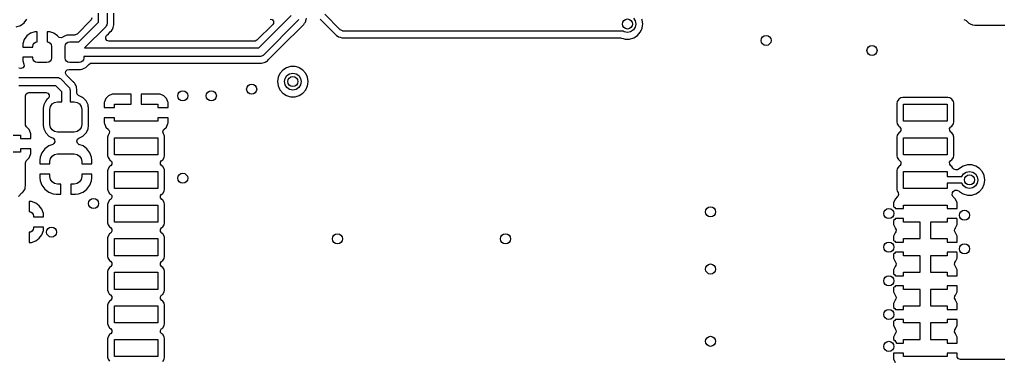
# Model space of a CAD drawing. Extents: x 100.3 to 197.2, y -144.7 to -85.3.
# Drawn here: x 148.55 to 177.66, y -115.62 to -105.48 of the extents above; entities that cross this region are included whole.
import ezdxf

# ---------------------------------------------------------------- set-up
doc = ezdxf.new("R2010")
doc.units = 0
doc.layers.add('BLACK', color=7, linetype='CONTINUOUS')

msp = doc.modelspace()

# ---------------------------------------------------------------- linework, layer by layer
at = {"layer": 'BLACK', "linetype": 'CONTINUOUS'}
for p, q in [((150.9, -105.553), (150.9, -104.577)), ((151.15, -104.525), (151.15, -105.605)), ((151.35, -105.589), (151.35, -104.665)), ((155.661, -106.325), (156.625, -105.361)), ((158.076, -105.774), (157.626, -105.324)), ((148.447, -105.697), (148.575, -105.652)), ((148.575, -105.652), (148.684, -105.572)), ((148.684, -105.572), (148.765, -105.463)), ((148.684, -105.572), (148.684, -105.572)), ((150.671, -105.499), (150.259, -105.911)), ((150.313, -106.14), (150.9, -105.553)), ((150.681, -105.487), (150.671, -105.499)), ((150.7, -105.429), (150.681, -105.487)), ((151.128, -105.666), (151.113, -105.693)), ((151.145, -105.64), (151.128, -105.666)), ((151.146, -105.634), (151.145, -105.64)), ((151.147, -105.632), (151.146, -105.634)), ((151.15, -105.605), (151.147, -105.627)), ((151.147, -105.627), (151.147, -105.632)), ((151.343, -105.678), (151.344, -105.673)), ((151.344, -105.673), (151.354, -105.634)), ((151.351, -105.593), (151.35, -105.589)), ((151.354, -105.634), (151.351, -105.593)), ((156.071, -105.632), (155.607, -106.096)), ((156.838, -105.501), (155.801, -106.538)), ((156.001, -105.463), (156.059, -105.482)), ((156.059, -105.482), (156.095, -105.531)), ((156.095, -105.592), (156.071, -105.632)), ((156.095, -105.531), (156.095, -105.592)), ((156.34, -106.283), (156.969, -105.655)), ((156.853, -105.474), (156.838, -105.501)), ((156.969, -105.655), (156.972, -105.652)), ((156.972, -105.652), (157.003, -105.625)), ((157.003, -105.625), (157.024, -105.59)), ((157.024, -105.59), (157.026, -105.586)), ((157.026, -105.586), (157.05, -105.553)), ((157.05, -105.551), (157.06, -105.527)), ((157.05, -105.553), (157.05, -105.551)), ((157.06, -105.527), (157.061, -105.526)), ((157.061, -105.526), (157.065, -105.499)), ((157.065, -105.499), (157.068, -105.486)), ((157.068, -105.486), (157.069, -105.481)), ((157.069, -105.481), (157.079, -105.442)), ((157.491, -105.472), (157.9, -105.881)), ((166.802, -105.436), (166.856, -105.517)), ((166.856, -105.517), (166.875, -105.612)), ((166.875, -105.612), (166.856, -105.708)), ((167.062, -105.484), (167.055, -105.47)), ((167.08, -105.612), (167.062, -105.484)), ((167.062, -105.484), (167.062, -105.484)), ((167.062, -105.741), (167.074, -105.652)), ((167.074, -105.652), (167.08, -105.612)), ((167.08, -105.612), (167.08, -105.612)), ((176.626, -105.475), (176.685, -105.494)), ((176.685, -105.494), (176.696, -105.504)), ((176.696, -105.504), (176.698, -105.506)), ((176.698, -105.506), (176.698, -105.506)), ((176.698, -105.506), (176.781, -105.589)), ((176.781, -105.589), (176.824, -105.61)), ((176.824, -105.61), (176.886, -105.641)), ((176.886, -105.641), (176.886, -105.641)), ((176.886, -105.641), (176.886, -105.641)), ((176.886, -105.641), (176.954, -105.65)), ((176.954, -105.65), (176.954, -105.65)), ((176.954, -105.65), (178.196, -105.65)), ((148.765, -105.965), (148.687, -106.072)), ((148.872, -105.887), (148.765, -105.965)), ((148.765, -105.965), (148.765, -105.965)), ((148.997, -105.843), (148.872, -105.887)), ((149.027, -105.84), (148.997, -105.843)), ((148.997, -105.843), (148.997, -105.843)), ((149.07, -105.84), (149.027, -105.84)), ((149.07, -106.142), (149.07, -105.84)), ((149.413, -105.84), (149.37, -105.84)), ((149.37, -105.84), (149.37, -105.84)), ((149.37, -105.84), (149.37, -106.142)), ((149.443, -105.843), (149.413, -105.84)), ((149.568, -105.887), (149.443, -105.843)), ((149.675, -105.965), (149.568, -105.887)), ((149.691, -105.987), (149.675, -105.965)), ((149.675, -105.965), (149.675, -105.965)), ((149.951, -105.946), (149.842, -105.997)), ((150, -105.94), (149.951, -105.946)), ((149.951, -105.946), (149.951, -105.946)), ((150.189, -105.939), (150, -105.939)), ((150, -105.939), (150, -105.94)), ((150.205, -105.938), (150.189, -105.939)), ((150.259, -105.911), (150.205, -105.938)), ((151.113, -105.693), (150.482, -106.325)), ((151.111, -105.995), (151.135, -105.955)), ((151.135, -105.955), (151.188, -105.903)), ((151.188, -105.903), (151.244, -105.847)), ((151.244, -105.847), (151.247, -105.844)), ((151.247, -105.844), (151.278, -105.817)), ((151.278, -105.817), (151.299, -105.782)), ((151.299, -105.782), (151.301, -105.778)), ((151.301, -105.778), (151.317, -105.756)), ((151.317, -105.756), (151.325, -105.745)), ((151.325, -105.743), (151.335, -105.719)), ((151.325, -105.745), (151.325, -105.743)), ((151.335, -105.719), (151.336, -105.718)), ((151.336, -105.718), (151.343, -105.678)), ((157.9, -105.881), (157.913, -105.897)), ((157.913, -105.897), (157.92, -105.908)), ((157.92, -105.908), (157.949, -105.93)), ((157.949, -105.93), (157.953, -105.934)), ((157.953, -105.934), (157.956, -105.938)), ((157.956, -105.938), (157.966, -105.944)), ((157.966, -105.944), (157.975, -105.951)), ((157.975, -105.951), (157.976, -105.952)), ((157.976, -105.952), (158.019, -105.985)), ((158.081, -105.777), (158.076, -105.774)), ((158.084, -105.781), (158.081, -105.777)), ((158.116, -105.798), (158.084, -105.781)), ((158.148, -105.817), (158.116, -105.798)), ((158.153, -105.817), (158.148, -105.817)), ((158.158, -105.82), (158.153, -105.817)), ((158.2, -105.825), (158.158, -105.82)), ((166.502, -105.825), (158.2, -105.825)), ((166.529, -105.843), (166.502, -105.825)), ((166.625, -105.862), (166.529, -105.843)), ((166.721, -105.843), (166.625, -105.862)), ((166.802, -105.789), (166.721, -105.843)), ((166.856, -105.708), (166.802, -105.789)), ((166.814, -106.026), (166.923, -105.956)), ((166.923, -105.956), (167.008, -105.858)), ((167.008, -105.858), (167.062, -105.741)), ((148.643, -106.197), (148.64, -106.227)), ((148.64, -106.227), (148.64, -106.3)), ((148.687, -106.072), (148.643, -106.197)), ((148.94, -106.28), (148.951, -106.226)), ((148.951, -106.226), (148.981, -106.181)), ((148.981, -106.181), (149.026, -106.151)), ((149.026, -106.151), (149.07, -106.142)), ((149.37, -106.142), (149.414, -106.151)), ((149.414, -106.151), (149.459, -106.181)), ((149.459, -106.181), (149.489, -106.226)), ((149.489, -106.226), (149.5, -106.28)), ((149.725, -106.016), (149.691, -105.987)), ((149.786, -106.026), (149.725, -106.016)), ((149.834, -106.001), (149.786, -106.026)), ((149.835, -106.002), (149.834, -106.001)), ((149.838, -105.999), (149.835, -106.002)), ((149.84, -105.998), (149.838, -105.999)), ((149.842, -105.997), (149.84, -105.998)), ((149.842, -105.997), (149.842, -105.997)), ((149.9, -106.28), (149.911, -106.226)), ((149.911, -106.226), (149.941, -106.181)), ((149.941, -106.181), (149.986, -106.151)), ((149.986, -106.151), (150.04, -106.14)), ((150.04, -106.14), (150.313, -106.14)), ((151.111, -106.056), (151.111, -105.995)), ((151.147, -106.106), (151.111, -106.056)), ((151.205, -106.124), (151.147, -106.106)), ((155.537, -106.124), (151.205, -106.124)), ((155.553, -106.123), (155.537, -106.124)), ((155.607, -106.096), (155.553, -106.123)), ((158.019, -105.985), (158.019, -105.985)), ((158.019, -105.985), (158.019, -105.985)), ((158.019, -105.985), (158.026, -105.989)), ((158.026, -105.989), (158.033, -105.992)), ((158.033, -105.992), (158.033, -105.992)), ((158.033, -105.992), (158.084, -106.007)), ((158.084, -106.007), (158.086, -106.008)), ((158.086, -106.008), (158.137, -106.025)), ((158.137, -106.025), (158.137, -106.025)), ((158.137, -106.025), (158.145, -106.027)), ((158.145, -106.027), (158.153, -106.028)), ((158.153, -106.028), (158.207, -106.026)), ((158.153, -106.028), (158.153, -106.028)), ((158.207, -106.026), (158.209, -106.025)), ((158.209, -106.025), (166.419, -106.025)), ((166.419, -106.025), (166.447, -106.03)), ((166.447, -106.03), (166.495, -106.044)), ((166.495, -106.044), (166.56, -106.063)), ((166.56, -106.063), (166.56, -106.063)), ((166.56, -106.063), (166.69, -106.063)), ((166.69, -106.063), (166.814, -106.026)), ((166.69, -106.063), (166.69, -106.063)), ((148.64, -106.3), (148.94, -106.3)), ((148.64, -106.3), (148.64, -106.3)), ((148.94, -106.3), (148.94, -106.28)), ((149.5, -106.28), (149.5, -106.62)), ((149.9, -106.62), (149.9, -106.28)), ((150.482, -106.325), (155.661, -106.325)), ((155.801, -106.538), (155.783, -106.552)), ((155.955, -106.669), (156.34, -106.283)), ((148.94, -106.6), (148.64, -106.6)), ((148.64, -106.6), (148.64, -106.6)), ((148.64, -106.6), (148.64, -106.673)), ((148.64, -106.673), (148.643, -106.703)), ((148.643, -106.703), (148.679, -106.807)), ((148.679, -106.807), (148.681, -106.868)), ((148.94, -106.62), (148.94, -106.6)), ((148.951, -106.674), (148.94, -106.62)), ((148.981, -106.719), (148.951, -106.674)), ((149.026, -106.749), (148.981, -106.719)), ((149.08, -106.76), (149.026, -106.749)), ((149.36, -106.76), (149.08, -106.76)), ((149.414, -106.749), (149.36, -106.76)), ((149.459, -106.719), (149.414, -106.749)), ((149.489, -106.674), (149.459, -106.719)), ((149.5, -106.62), (149.489, -106.674)), ((149.911, -106.674), (149.9, -106.62)), ((149.941, -106.719), (149.911, -106.674)), ((149.986, -106.749), (149.941, -106.719)), ((150.04, -106.76), (149.986, -106.749)), ((150.32, -106.76), (150.04, -106.76)), ((150.374, -106.749), (150.32, -106.76)), ((150.419, -106.719), (150.374, -106.749)), ((150.449, -106.674), (150.419, -106.719)), ((150.46, -106.62), (150.449, -106.674)), ((155.713, -106.575), (150.46, -106.575)), ((150.46, -106.575), (150.46, -106.62)), ((150.518, -106.903), (150.603, -106.818)), ((150.603, -106.818), (150.603, -106.818)), ((150.603, -106.818), (150.603, -106.818)), ((150.603, -106.818), (150.604, -106.818)), ((150.604, -106.817), (150.609, -106.812)), ((150.604, -106.818), (150.604, -106.817)), ((150.609, -106.812), (150.61, -106.813)), ((150.61, -106.813), (150.653, -106.781)), ((150.653, -106.781), (150.685, -106.775)), ((150.685, -106.775), (155.697, -106.775)), ((155.697, -106.775), (155.701, -106.776)), ((155.701, -106.776), (155.742, -106.779)), ((155.743, -106.566), (155.713, -106.575)), ((155.742, -106.779), (155.781, -106.769)), ((155.773, -106.56), (155.743, -106.566)), ((155.778, -106.556), (155.773, -106.56)), ((155.78, -106.555), (155.778, -106.556)), ((155.783, -106.552), (155.78, -106.555)), ((155.781, -106.769), (155.786, -106.768)), ((155.786, -106.768), (155.826, -106.761)), ((155.826, -106.761), (155.827, -106.76)), ((155.827, -106.76), (155.851, -106.75)), ((155.851, -106.75), (155.851, -106.75)), ((155.851, -106.75), (155.853, -106.75)), ((155.853, -106.75), (155.886, -106.726)), ((155.886, -106.726), (155.89, -106.724)), ((155.89, -106.724), (155.925, -106.703)), ((155.925, -106.703), (155.952, -106.672)), ((155.952, -106.672), (155.955, -106.669)), ((148.588, -106.939), (148.529, -106.921)), ((148.646, -106.919), (148.588, -106.939)), ((148.681, -106.868), (148.646, -106.919)), ((149.912, -107.075), (149.922, -107.015)), ((149.94, -107.13), (149.912, -107.075)), ((149.922, -107.015), (149.965, -106.971)), ((150.135, -107.325), (149.94, -107.13)), ((149.965, -106.971), (150.01, -106.96)), ((150.01, -106.96), (150.36, -106.96)), ((150.36, -106.96), (150.409, -106.954)), ((150.409, -106.954), (150.473, -106.925)), ((150.409, -106.954), (150.409, -106.954)), ((150.473, -106.925), (150.518, -106.903)), ((156.292, -107.079), (156.238, -107.197)), ((156.377, -106.981), (156.292, -107.079)), ((156.486, -106.911), (156.377, -106.981)), ((156.61, -106.874), (156.486, -106.911)), ((156.486, -106.911), (156.486, -106.911)), ((156.498, -107.148), (156.579, -107.094)), ((156.579, -107.094), (156.675, -107.075)), ((156.74, -106.874), (156.61, -106.874)), ((156.61, -106.874), (156.61, -106.874)), ((156.675, -107.075), (156.771, -107.094)), ((156.853, -106.908), (156.74, -106.874)), ((156.74, -106.874), (156.74, -106.874)), ((156.771, -107.094), (156.852, -107.148)), ((156.864, -106.911), (156.853, -106.908)), ((156.973, -106.981), (156.864, -106.911)), ((156.864, -106.911), (156.864, -106.911)), ((156.864, -106.911), (156.864, -106.911)), ((157.058, -107.079), (156.973, -106.981)), ((156.973, -106.981), (156.973, -106.981)), ((156.973, -106.981), (156.973, -106.981)), ((157.108, -107.19), (157.058, -107.079)), ((148.522, -107.2), (149.675, -107.2)), ((149.675, -107.2), (149.697, -107.203)), ((149.697, -107.203), (149.702, -107.203)), ((149.702, -107.203), (149.704, -107.204)), ((149.704, -107.204), (149.71, -107.205)), ((149.71, -107.205), (149.736, -107.222)), ((149.736, -107.222), (149.763, -107.237)), ((149.763, -107.237), (150.013, -107.487)), ((150.144, -107.333), (150.135, -107.325)), ((150.147, -107.336), (150.144, -107.333)), ((150.164, -107.35), (150.147, -107.336)), ((150.178, -107.363), (150.164, -107.35)), ((150.192, -107.386), (150.178, -107.363)), ((150.199, -107.398), (150.192, -107.386)), ((150.201, -107.402), (150.199, -107.398)), ((150.223, -107.433), (150.201, -107.402)), ((156.238, -107.197), (156.22, -107.325)), ((156.22, -107.325), (156.22, -107.325)), ((156.22, -107.325), (156.238, -107.453)), ((156.425, -107.325), (156.444, -107.229)), ((156.444, -107.421), (156.425, -107.325)), ((156.444, -107.229), (156.498, -107.148)), ((156.498, -107.502), (156.444, -107.421)), ((156.852, -107.148), (156.906, -107.229)), ((156.906, -107.421), (156.852, -107.502)), ((156.906, -107.229), (156.925, -107.325)), ((156.925, -107.325), (156.906, -107.421)), ((157.112, -107.197), (157.108, -107.19)), ((157.13, -107.325), (157.112, -107.197)), ((157.112, -107.453), (157.119, -107.405)), ((157.119, -107.405), (157.13, -107.325)), ((157.13, -107.325), (157.13, -107.325)), ((149.623, -107.45), (148.525, -107.45)), ((148.725, -107.749), (148.744, -107.691)), ((148.744, -107.691), (148.794, -107.655)), ((148.794, -107.655), (148.825, -107.65)), ((148.825, -107.65), (149.334, -107.65)), ((149.334, -107.65), (149.392, -107.669)), ((149.392, -107.669), (149.428, -107.719)), ((149.8, -107.627), (149.623, -107.45)), ((149.8, -107.925), (149.8, -107.627)), ((150.013, -107.487), (150.027, -107.504)), ((150.027, -107.504), (150.03, -107.507)), ((150.03, -107.507), (150.031, -107.51)), ((150.031, -107.51), (150.035, -107.515)), ((150.035, -107.515), (150.041, -107.545)), ((150.041, -107.545), (150.05, -107.575)), ((150.05, -107.575), (150.05, -107.925)), ((150.225, -107.435), (150.223, -107.433)), ((150.225, -107.437), (150.225, -107.435)), ((150.235, -107.461), (150.225, -107.437)), ((150.236, -107.462), (150.235, -107.461)), ((150.243, -107.502), (150.236, -107.462)), ((150.244, -107.507), (150.243, -107.502)), ((150.254, -107.546), (150.244, -107.507)), ((150.25, -107.591), (150.251, -107.587)), ((150.25, -107.65), (150.25, -107.591)), ((150.261, -107.695), (150.25, -107.65)), ((150.251, -107.587), (150.254, -107.546)), ((150.305, -107.738), (150.261, -107.695)), ((151.298, -107.699), (151.195, -107.744)), ((151.323, -107.696), (151.298, -107.699)), ((151.865, -107.696), (151.323, -107.696)), ((151.323, -107.696), (151.323, -107.696)), ((151.865, -107.996), (151.865, -107.696)), ((151.865, -107.696), (151.865, -107.696)), ((152.165, -107.696), (152.165, -107.996)), ((152.708, -107.696), (152.165, -107.696)), ((152.165, -107.696), (152.165, -107.696)), ((152.733, -107.699), (152.708, -107.696)), ((152.835, -107.744), (152.733, -107.699)), ((156.238, -107.453), (156.292, -107.57)), ((156.292, -107.57), (156.292, -107.571)), ((156.292, -107.571), (156.377, -107.669)), ((156.377, -107.669), (156.377, -107.669)), ((156.377, -107.669), (156.486, -107.739)), ((156.579, -107.556), (156.498, -107.502)), ((156.675, -107.575), (156.579, -107.556)), ((156.771, -107.556), (156.675, -107.575)), ((156.852, -107.502), (156.771, -107.556)), ((156.864, -107.739), (156.973, -107.669)), ((156.973, -107.669), (157.058, -107.571)), ((157.058, -107.571), (157.112, -107.453)), ((148.725, -108.6), (148.725, -107.749)), ((149.326, -107.897), (149.265, -108.017)), ((149.363, -107.86), (149.326, -107.897)), ((149.404, -107.82), (149.363, -107.86)), ((149.428, -107.78), (149.404, -107.82)), ((149.428, -107.719), (149.428, -107.78)), ((149.467, -108.064), (149.516, -107.991)), ((149.516, -107.991), (149.589, -107.942)), ((149.589, -107.942), (149.675, -107.925)), ((149.675, -107.925), (149.8, -107.925)), ((150.05, -107.925), (150.175, -107.925)), ((150.175, -107.925), (150.261, -107.942)), ((150.261, -107.942), (150.334, -107.991)), ((150.417, -107.796), (150.305, -107.738)), ((150.334, -107.991), (150.383, -108.064)), ((150.428, -107.801), (150.417, -107.796)), ((150.524, -107.897), (150.428, -107.801)), ((150.585, -108.017), (150.524, -107.897)), ((150.524, -107.897), (150.524, -107.897)), ((151.07, -107.926), (151.067, -107.951)), ((151.067, -107.951), (151.067, -108.1)), ((151.116, -107.824), (151.07, -107.926)), ((151.195, -107.744), (151.116, -107.824)), ((151.368, -108.1), (151.368, -107.996)), ((151.368, -107.996), (151.865, -107.996)), ((152.165, -107.996), (152.663, -107.996)), ((152.663, -107.996), (152.663, -108.1)), ((152.915, -107.824), (152.835, -107.744)), ((152.96, -107.926), (152.915, -107.824)), ((152.963, -107.951), (152.96, -107.926)), ((152.963, -108.1), (152.963, -107.951)), ((152.963, -107.951), (152.963, -107.951)), ((156.486, -107.739), (156.486, -107.739)), ((156.486, -107.739), (156.61, -107.775)), ((156.61, -107.775), (156.61, -107.775)), ((156.61, -107.775), (156.74, -107.775)), ((156.74, -107.775), (156.864, -107.739)), ((156.74, -107.775), (156.74, -107.775)), ((174.648, -107.918), (174.637, -107.976)), ((174.637, -107.976), (174.637, -107.976)), ((174.637, -107.976), (174.637, -108.524)), ((174.693, -107.851), (174.648, -107.918)), ((174.648, -107.918), (174.648, -107.918)), ((174.759, -107.807), (174.693, -107.851)), ((174.693, -107.851), (174.693, -107.851)), ((174.817, -107.796), (174.759, -107.807)), ((174.759, -107.807), (174.759, -107.807)), ((176.152, -107.796), (174.817, -107.796)), ((174.817, -107.796), (174.817, -107.796)), ((174.817, -107.796), (174.817, -107.796)), ((174.837, -108.504), (174.837, -107.996)), ((174.837, -107.996), (176.132, -107.996)), ((176.132, -107.996), (176.132, -108.504)), ((176.211, -107.807), (176.152, -107.796)), ((176.152, -107.796), (176.152, -107.796)), ((176.276, -107.851), (176.211, -107.807)), ((176.211, -107.807), (176.211, -107.807)), ((176.211, -107.807), (176.211, -107.807)), ((176.211, -107.807), (176.211, -107.807)), ((176.277, -107.851), (176.276, -107.851)), ((176.321, -107.918), (176.277, -107.851)), ((176.329, -107.956), (176.321, -107.918)), ((176.332, -107.973), (176.329, -107.956)), ((176.333, -107.976), (176.332, -107.973)), ((176.333, -108.524), (176.333, -107.976)), ((149.258, -108.061), (149.249, -108.117)), ((149.249, -108.117), (149.249, -108.633)), ((149.265, -108.017), (149.258, -108.061)), ((149.265, -108.017), (149.265, -108.017)), ((149.265, -108.017), (149.265, -108.017)), ((149.265, -108.017), (149.265, -108.017)), ((149.45, -108.15), (149.467, -108.064)), ((149.45, -108.6), (149.45, -108.15)), ((150.383, -108.064), (150.4, -108.15)), ((150.4, -108.15), (150.4, -108.6)), ((150.592, -108.061), (150.585, -108.017)), ((150.585, -108.017), (150.585, -108.017)), ((150.585, -108.017), (150.585, -108.017)), ((150.585, -108.017), (150.585, -108.017)), ((150.598, -108.1), (150.592, -108.061)), ((150.6, -108.114), (150.598, -108.1)), ((150.6, -108.117), (150.6, -108.114)), ((150.6, -108.633), (150.6, -108.117)), ((151.067, -108.1), (151.068, -108.1)), ((151.068, -108.1), (151.368, -108.1)), ((152.663, -108.1), (152.963, -108.1)), ((152.963, -108.1), (152.963, -108.1)), ((151.068, -108.4), (151.068, -108.549)), ((151.368, -108.4), (151.068, -108.4)), ((151.068, -108.4), (151.068, -108.4)), ((151.068, -108.549), (151.07, -108.574)), ((151.07, -108.574), (151.116, -108.676)), ((151.368, -108.504), (151.368, -108.4)), ((152.663, -108.504), (151.368, -108.504)), ((152.963, -108.4), (152.663, -108.4)), ((152.663, -108.4), (152.663, -108.504)), ((152.915, -108.676), (152.96, -108.574)), ((152.96, -108.574), (152.963, -108.549)), ((152.963, -108.549), (152.963, -108.4)), ((152.963, -108.4), (152.963, -108.4)), ((152.963, -108.549), (152.963, -108.549)), ((174.637, -108.524), (174.637, -108.524)), ((174.637, -108.524), (174.648, -108.582)), ((174.648, -108.582), (174.648, -108.582)), ((174.648, -108.582), (174.688, -108.642)), ((176.132, -108.504), (174.837, -108.504)), ((176.277, -108.649), (176.321, -108.582)), ((176.321, -108.582), (176.333, -108.524)), ((148.727, -108.616), (148.725, -108.6)), ((148.754, -108.67), (148.727, -108.616)), ((148.832, -108.748), (148.754, -108.67)), ((148.877, -108.85), (148.832, -108.748)), ((148.88, -108.875), (148.877, -108.85)), ((148.88, -109.02), (148.88, -108.875)), ((148.88, -108.875), (148.88, -108.875)), ((149.249, -108.633), (149.265, -108.733)), ((149.265, -108.733), (149.265, -108.733)), ((149.265, -108.733), (149.326, -108.853)), ((149.326, -108.853), (149.326, -108.853)), ((149.326, -108.853), (149.422, -108.949)), ((149.467, -108.686), (149.45, -108.6)), ((149.516, -108.759), (149.467, -108.686)), ((149.589, -108.808), (149.516, -108.759)), ((149.675, -108.825), (149.589, -108.808)), ((150.175, -108.825), (149.675, -108.825)), ((150.261, -108.808), (150.175, -108.825)), ((150.334, -108.759), (150.261, -108.808)), ((150.383, -108.686), (150.334, -108.759)), ((150.4, -108.6), (150.383, -108.686)), ((150.428, -108.949), (150.524, -108.853)), ((150.524, -108.853), (150.584, -108.735)), ((150.584, -108.735), (150.585, -108.733)), ((150.585, -108.733), (150.6, -108.633)), ((150.585, -108.733), (150.585, -108.733)), ((150.585, -108.733), (150.585, -108.733)), ((151.116, -108.676), (151.193, -108.753)), ((151.193, -108.753), (151.22, -108.808)), ((151.211, -108.868), (151.205, -108.878)), ((151.22, -108.808), (151.211, -108.868)), ((152.809, -108.82), (152.83, -108.762)), ((152.825, -108.878), (152.809, -108.82)), ((152.83, -108.762), (152.838, -108.753)), ((152.838, -108.753), (152.915, -108.676)), ((174.693, -108.851), (174.648, -108.918)), ((174.688, -108.642), (174.693, -108.649)), ((174.693, -108.649), (174.721, -108.668)), ((174.711, -108.839), (174.693, -108.851)), ((174.693, -108.851), (174.693, -108.851)), ((174.721, -108.832), (174.711, -108.839)), ((174.721, -108.668), (174.759, -108.716)), ((174.727, -108.828), (174.721, -108.832)), ((174.761, -108.777), (174.727, -108.828)), ((174.759, -108.716), (174.761, -108.777)), ((176.208, -108.723), (176.242, -108.672)), ((176.211, -108.784), (176.208, -108.723)), ((176.248, -108.832), (176.211, -108.784)), ((176.242, -108.672), (176.248, -108.668)), ((176.248, -108.668), (176.277, -108.649)), ((176.277, -108.851), (176.248, -108.832)), ((176.321, -108.918), (176.277, -108.851)), ((147.72, -108.92), (148.58, -108.92)), ((148.58, -108.92), (148.58, -109.02)), ((148.58, -109.02), (148.88, -109.02)), ((148.88, -109.02), (148.88, -109.02)), ((149.422, -108.949), (149.477, -108.977)), ((149.477, -108.977), (149.544, -109.011)), ((149.544, -109.011), (149.587, -109.054)), ((149.596, -109.114), (149.569, -109.169)), ((149.587, -109.054), (149.596, -109.114)), ((150.253, -109.093), (150.275, -109.036)), ((150.268, -109.152), (150.253, -109.093)), ((150.315, -109.191), (150.268, -109.152)), ((150.275, -109.036), (150.306, -109.011)), ((150.306, -109.011), (150.308, -109.01)), ((150.308, -109.01), (150.428, -108.949)), ((150.308, -109.01), (150.308, -109.01)), ((151.179, -108.918), (151.167, -108.976)), ((151.167, -108.976), (151.167, -108.976)), ((151.167, -108.976), (151.167, -109.524)), ((151.205, -108.878), (151.179, -108.918)), ((151.179, -108.918), (151.179, -108.918)), ((151.368, -109.504), (151.368, -108.996)), ((151.368, -108.996), (152.663, -108.996)), ((152.663, -108.996), (152.663, -109.504)), ((152.852, -108.918), (152.825, -108.878)), ((152.858, -108.949), (152.852, -108.918)), ((152.863, -108.976), (152.858, -108.949)), ((152.863, -109.524), (152.863, -108.976)), ((152.863, -108.976), (152.863, -108.976)), ((174.648, -108.918), (174.637, -108.976)), ((174.637, -108.976), (174.637, -108.976)), ((174.637, -108.976), (174.637, -109.524)), ((174.648, -108.918), (174.648, -108.918)), ((174.837, -109.504), (174.837, -108.996)), ((174.837, -108.996), (176.132, -108.996)), ((176.132, -108.996), (176.132, -109.504)), ((176.328, -108.949), (176.321, -108.918)), ((176.333, -108.976), (176.328, -108.949)), ((176.333, -109.524), (176.333, -108.976)), ((176.333, -108.976), (176.333, -108.976)), ((148.58, -109.42), (147.72, -109.42)), ((148.88, -109.32), (148.58, -109.32)), ((148.58, -109.32), (148.58, -109.42)), ((148.88, -109.465), (148.88, -109.32)), ((148.88, -109.32), (148.88, -109.32)), ((149.213, -109.44), (149.16, -109.575)), ((149.3, -109.325), (149.213, -109.44)), ((149.415, -109.238), (149.3, -109.325)), ((149.3, -109.325), (149.3, -109.325)), ((149.535, -109.191), (149.415, -109.238)), ((149.415, -109.238), (149.415, -109.238)), ((149.569, -109.169), (149.535, -109.191)), ((150.435, -109.238), (150.315, -109.191)), ((150.55, -109.325), (150.435, -109.238)), ((150.435, -109.238), (150.435, -109.238)), ((150.637, -109.44), (150.55, -109.325)), ((150.55, -109.325), (150.55, -109.325)), ((150.69, -109.575), (150.637, -109.44)), ((148.725, -109.74), (148.744, -109.682)), ((148.725, -109.933), (148.725, -109.74)), ((148.744, -109.682), (148.754, -109.67)), ((148.754, -109.67), (148.832, -109.592)), ((148.832, -109.592), (148.877, -109.49)), ((148.877, -109.49), (148.88, -109.465)), ((148.88, -109.465), (148.88, -109.465)), ((149.16, -109.575), (149.15, -109.659)), ((149.15, -109.659), (149.15, -109.775)), ((149.45, -109.7), (149.467, -109.614)), ((149.45, -109.775), (149.45, -109.7)), ((149.467, -109.614), (149.516, -109.541)), ((149.516, -109.541), (149.589, -109.492)), ((149.589, -109.492), (149.675, -109.475)), ((149.675, -109.475), (150.175, -109.475)), ((150.175, -109.475), (150.261, -109.492)), ((150.261, -109.492), (150.334, -109.541)), ((150.334, -109.541), (150.383, -109.614)), ((150.383, -109.614), (150.4, -109.7)), ((150.4, -109.7), (150.4, -109.775)), ((150.7, -109.659), (150.69, -109.575)), ((150.7, -109.775), (150.7, -109.659)), ((150.7, -109.659), (150.7, -109.659)), ((151.167, -109.524), (151.167, -109.524)), ((151.167, -109.524), (151.179, -109.582)), ((151.179, -109.582), (151.179, -109.582)), ((151.179, -109.582), (151.219, -109.643)), ((151.219, -109.643), (151.223, -109.649)), ((151.223, -109.649), (151.223, -109.649)), ((151.223, -109.649), (151.252, -109.668)), ((151.252, -109.668), (151.289, -109.716)), ((151.289, -109.716), (151.292, -109.777)), ((152.663, -109.504), (151.368, -109.504)), ((152.739, -109.723), (152.773, -109.672)), ((152.741, -109.784), (152.739, -109.723)), ((152.773, -109.672), (152.779, -109.668)), ((152.779, -109.668), (152.807, -109.649)), ((152.807, -109.649), (152.852, -109.582)), ((152.852, -109.582), (152.863, -109.524)), ((174.637, -109.524), (174.637, -109.524)), ((174.637, -109.524), (174.648, -109.582)), ((174.648, -109.582), (174.648, -109.582)), ((174.648, -109.582), (174.689, -109.643)), ((174.689, -109.643), (174.693, -109.649)), ((174.693, -109.649), (174.693, -109.649)), ((174.693, -109.649), (174.721, -109.668)), ((174.721, -109.668), (174.759, -109.716)), ((174.759, -109.716), (174.761, -109.777)), ((176.132, -109.504), (174.837, -109.504)), ((176.208, -109.723), (176.242, -109.672)), ((176.211, -109.784), (176.208, -109.723)), ((176.242, -109.672), (176.248, -109.668)), ((176.248, -109.668), (176.277, -109.649)), ((176.277, -109.649), (176.321, -109.582)), ((176.321, -109.582), (176.333, -109.524)), ((148.725, -110.191), (148.725, -109.933)), ((148.725, -109.933), (148.725, -109.933)), ((149.15, -109.775), (149.15, -109.775)), ((149.15, -109.775), (149.45, -109.775)), ((150.4, -109.775), (150.7, -109.775)), ((150.7, -109.775), (150.7, -109.775)), ((151.179, -109.918), (151.167, -109.976)), ((151.167, -109.976), (151.167, -109.976)), ((151.167, -109.976), (151.167, -110.524)), ((151.223, -109.851), (151.179, -109.918)), ((151.179, -109.918), (151.179, -109.918)), ((151.252, -109.832), (151.223, -109.851)), ((151.223, -109.851), (151.223, -109.851)), ((151.258, -109.828), (151.252, -109.832)), ((151.292, -109.777), (151.258, -109.828)), ((151.368, -110.504), (151.368, -109.996)), ((151.368, -109.996), (152.663, -109.996)), ((152.663, -109.996), (152.663, -110.504)), ((152.779, -109.832), (152.741, -109.784)), ((152.807, -109.851), (152.779, -109.832)), ((152.852, -109.918), (152.807, -109.851)), ((152.858, -109.947), (152.852, -109.918)), ((152.862, -109.968), (152.858, -109.947)), ((152.863, -109.976), (152.862, -109.968)), ((152.863, -110.524), (152.863, -109.976)), ((174.648, -109.918), (174.637, -109.976)), ((174.637, -109.976), (174.637, -109.976)), ((174.637, -109.976), (174.637, -110.524)), ((174.693, -109.851), (174.648, -109.918)), ((174.648, -109.918), (174.648, -109.918)), ((174.721, -109.832), (174.693, -109.851)), ((174.693, -109.851), (174.693, -109.851)), ((174.727, -109.828), (174.721, -109.832)), ((174.761, -109.777), (174.727, -109.828)), ((174.837, -110.504), (174.837, -109.996)), ((174.837, -109.996), (176.132, -109.996)), ((176.132, -109.996), (176.132, -110.15)), ((176.248, -109.832), (176.211, -109.784)), ((176.277, -109.851), (176.248, -109.832)), ((176.307, -109.896), (176.277, -109.851)), ((176.313, -109.906), (176.307, -109.896)), ((176.337, -109.931), (176.313, -109.906)), ((176.395, -109.949), (176.337, -109.931)), ((176.419, -109.949), (176.395, -109.949)), ((176.441, -109.947), (176.419, -109.949)), ((176.494, -109.915), (176.441, -109.947)), ((176.502, -109.906), (176.494, -109.915)), ((176.611, -109.836), (176.502, -109.906)), ((176.502, -109.906), (176.502, -109.906)), ((176.735, -109.799), (176.611, -109.836)), ((176.611, -109.836), (176.611, -109.836)), ((176.623, -110.073), (176.704, -110.019)), ((176.704, -110.019), (176.8, -110)), ((176.865, -109.799), (176.735, -109.799)), ((176.735, -109.799), (176.735, -109.799)), ((176.8, -110), (176.896, -110.019)), ((176.989, -109.836), (176.865, -109.799)), ((176.865, -109.799), (176.865, -109.799)), ((176.896, -110.019), (176.977, -110.073)), ((177.098, -109.906), (176.989, -109.836)), ((176.989, -109.836), (176.989, -109.836)), ((176.989, -109.836), (176.989, -109.836)), ((176.989, -109.836), (176.989, -109.836)), ((177.183, -110.004), (177.098, -109.906)), ((177.098, -109.906), (177.098, -109.906)), ((177.098, -109.906), (177.098, -109.906)), ((177.233, -110.113), (177.183, -110.004)), ((148.725, -110.379), (148.725, -110.191)), ((149.45, -110.075), (149.15, -110.075)), ((149.15, -110.075), (149.15, -110.075)), ((149.15, -110.075), (149.15, -110.191)), ((149.15, -110.191), (149.16, -110.275)), ((149.16, -110.275), (149.213, -110.41)), ((149.45, -110.15), (149.45, -110.075)), ((149.467, -110.236), (149.45, -110.15)), ((149.516, -110.309), (149.467, -110.236)), ((149.589, -110.358), (149.516, -110.309)), ((150.334, -110.309), (150.261, -110.358)), ((150.383, -110.236), (150.334, -110.309)), ((150.4, -110.15), (150.383, -110.236)), ((150.7, -110.075), (150.4, -110.075)), ((150.4, -110.075), (150.4, -110.15)), ((150.637, -110.41), (150.69, -110.275)), ((150.69, -110.275), (150.7, -110.191)), ((150.7, -110.191), (150.7, -110.075)), ((150.7, -110.075), (150.7, -110.075)), ((150.7, -110.191), (150.7, -110.191)), ((176.132, -110.15), (176.572, -110.15)), ((176.572, -110.15), (176.623, -110.073)), ((176.977, -110.073), (177.031, -110.154)), ((177.031, -110.154), (177.05, -110.25)), ((177.05, -110.25), (177.031, -110.346)), ((177.237, -110.122), (177.233, -110.113)), ((177.255, -110.25), (177.237, -110.122)), ((177.237, -110.378), (177.252, -110.27)), ((177.252, -110.27), (177.255, -110.25)), ((177.255, -110.25), (177.255, -110.25)), ((148.627, -110.63), (148.653, -110.608)), ((148.653, -110.608), (148.674, -110.573)), ((148.674, -110.573), (148.676, -110.569)), ((148.676, -110.569), (148.7, -110.535)), ((148.7, -110.534), (148.71, -110.51)), ((148.7, -110.535), (148.7, -110.534)), ((148.71, -110.51), (148.711, -110.509)), ((148.711, -110.509), (148.718, -110.468)), ((148.711, -110.509), (148.711, -110.509)), ((148.711, -110.509), (148.711, -110.509)), ((148.718, -110.468), (148.719, -110.464)), ((148.719, -110.464), (148.729, -110.425)), ((148.726, -110.384), (148.725, -110.379)), ((148.729, -110.425), (148.726, -110.384)), ((149.213, -110.41), (149.3, -110.525)), ((149.3, -110.525), (149.3, -110.525)), ((149.3, -110.525), (149.415, -110.612)), ((149.415, -110.612), (149.55, -110.665)), ((149.675, -110.375), (149.589, -110.358)), ((149.775, -110.375), (149.675, -110.375)), ((149.775, -110.675), (149.775, -110.375)), ((150.175, -110.375), (150.075, -110.375)), ((150.075, -110.375), (150.075, -110.675)), ((150.261, -110.358), (150.175, -110.375)), ((150.3, -110.665), (150.435, -110.612)), ((150.435, -110.612), (150.55, -110.525)), ((150.55, -110.525), (150.637, -110.41)), ((150.55, -110.525), (150.55, -110.525)), ((151.167, -110.524), (151.167, -110.524)), ((151.167, -110.524), (151.179, -110.582)), ((151.179, -110.582), (151.179, -110.582)), ((151.179, -110.582), (151.223, -110.649)), ((152.663, -110.504), (151.368, -110.504)), ((152.807, -110.649), (152.852, -110.582)), ((152.852, -110.582), (152.863, -110.524)), ((174.637, -110.524), (174.637, -110.524)), ((174.637, -110.524), (174.648, -110.582)), ((174.648, -110.582), (174.648, -110.582)), ((174.648, -110.582), (174.675, -110.622)), ((174.675, -110.622), (174.691, -110.68)), ((176.132, -110.504), (174.837, -110.504)), ((176.572, -110.35), (176.132, -110.35)), ((176.132, -110.35), (176.132, -110.504)), ((176.289, -110.632), (176.295, -110.622)), ((176.295, -110.622), (176.313, -110.594)), ((176.313, -110.594), (176.361, -110.557)), ((176.361, -110.557), (176.395, -110.55)), ((176.395, -110.55), (176.419, -110.55)), ((176.419, -110.55), (176.477, -110.569)), ((176.477, -110.569), (176.494, -110.585)), ((176.494, -110.585), (176.502, -110.594)), ((176.502, -110.594), (176.502, -110.594)), ((176.502, -110.594), (176.587, -110.649)), ((176.623, -110.427), (176.572, -110.35)), ((176.704, -110.481), (176.623, -110.427)), ((176.8, -110.5), (176.704, -110.481)), ((176.896, -110.481), (176.8, -110.5)), ((176.977, -110.427), (176.896, -110.481)), ((177.031, -110.346), (176.977, -110.427)), ((176.989, -110.664), (177.098, -110.594)), ((177.098, -110.594), (177.183, -110.496)), ((177.183, -110.496), (177.237, -110.378)), ((148.518, -110.738), (148.619, -110.637)), ((148.619, -110.637), (148.622, -110.635)), ((148.622, -110.635), (148.627, -110.63)), ((148.873, -110.89), (148.83, -110.89)), ((148.83, -110.89), (148.83, -111.192)), ((148.903, -110.893), (148.873, -110.89)), ((149.028, -110.937), (148.903, -110.893)), ((149.55, -110.665), (149.634, -110.675)), ((149.634, -110.675), (149.634, -110.675)), ((149.634, -110.675), (149.775, -110.675)), ((149.775, -110.675), (149.775, -110.675)), ((149.775, -110.675), (149.775, -110.675)), ((150.075, -110.675), (150.216, -110.675)), ((150.075, -110.675), (150.075, -110.675)), ((150.216, -110.675), (150.3, -110.665)), ((150.216, -110.675), (150.216, -110.675)), ((151.223, -110.851), (151.179, -110.918)), ((151.223, -110.649), (151.223, -110.649)), ((151.223, -110.649), (151.223, -110.649)), ((151.223, -110.649), (151.252, -110.668)), ((151.252, -110.832), (151.223, -110.851)), ((151.223, -110.851), (151.223, -110.851)), ((151.252, -110.668), (151.289, -110.716)), ((151.258, -110.828), (151.252, -110.832)), ((151.292, -110.777), (151.258, -110.828)), ((151.289, -110.716), (151.292, -110.777)), ((152.739, -110.723), (152.773, -110.672)), ((152.741, -110.784), (152.739, -110.723)), ((152.779, -110.832), (152.741, -110.784)), ((152.773, -110.672), (152.779, -110.668)), ((152.779, -110.668), (152.807, -110.649)), ((152.807, -110.851), (152.779, -110.832)), ((152.852, -110.918), (152.807, -110.851)), ((174.585, -110.824), (174.54, -110.926)), ((174.662, -110.747), (174.585, -110.824)), ((174.67, -110.738), (174.662, -110.747)), ((174.691, -110.68), (174.67, -110.738)), ((176.28, -110.692), (176.289, -110.632)), ((176.307, -110.747), (176.28, -110.692)), ((176.384, -110.824), (176.307, -110.747)), ((176.43, -110.926), (176.384, -110.824)), ((176.587, -110.649), (176.611, -110.664)), ((176.611, -110.664), (176.735, -110.7)), ((176.735, -110.7), (176.735, -110.7)), ((176.735, -110.7), (176.865, -110.7)), ((176.865, -110.7), (176.989, -110.664)), ((176.865, -110.7), (176.865, -110.7)), ((148.83, -111.192), (148.874, -111.201)), ((148.874, -111.201), (148.919, -111.231)), ((149.135, -111.015), (149.028, -110.937)), ((149.213, -111.122), (149.135, -111.015)), ((149.135, -111.015), (149.135, -111.015)), ((149.257, -111.247), (149.213, -111.122)), ((151.179, -110.918), (151.167, -110.976)), ((151.167, -110.976), (151.167, -110.976)), ((151.167, -110.976), (151.167, -111.524)), ((151.179, -110.918), (151.179, -110.918)), ((151.368, -111.504), (151.368, -110.996)), ((151.368, -110.996), (152.663, -110.996)), ((152.663, -110.996), (152.663, -111.504)), ((152.863, -110.976), (152.852, -110.918)), ((152.863, -111.1), (152.863, -110.976)), ((152.863, -111.524), (152.863, -111.1)), ((174.54, -110.926), (174.537, -110.951)), ((174.537, -110.951), (174.537, -111.047)), ((174.537, -111.047), (174.577, -111.073)), ((174.577, -111.073), (174.595, -111.1)), ((174.595, -111.1), (174.837, -111.1)), ((174.837, -111.1), (174.837, -110.996)), ((174.837, -110.996), (176.132, -110.996)), ((176.132, -110.996), (176.132, -111.1)), ((176.132, -111.1), (176.432, -111.1)), ((176.432, -110.951), (176.43, -110.926)), ((176.432, -111.1), (176.432, -110.951)), ((176.432, -110.951), (176.432, -110.951)), ((176.432, -111.1), (176.432, -111.1)), ((148.919, -111.231), (148.949, -111.276)), ((148.949, -111.276), (148.96, -111.33)), ((148.96, -111.33), (148.96, -111.35)), ((148.96, -111.35), (149.26, -111.35)), ((149.26, -111.277), (149.257, -111.247)), ((149.257, -111.247), (149.257, -111.247)), ((149.26, -111.35), (149.26, -111.277)), ((149.26, -111.35), (149.26, -111.35)), ((174.577, -111.427), (174.537, -111.453)), ((174.537, -111.453), (174.537, -111.549)), ((174.595, -111.4), (174.577, -111.427)), ((174.837, -111.4), (174.595, -111.4)), ((174.837, -111.504), (174.837, -111.4)), ((176.422, -111.4), (176.132, -111.4)), ((176.132, -111.4), (176.132, -111.504)), ((176.433, -111.416), (176.422, -111.4)), ((176.433, -111.549), (176.433, -111.416)), ((148.919, -111.769), (148.874, -111.799)), ((148.949, -111.724), (148.919, -111.769)), ((148.96, -111.67), (148.949, -111.724)), ((149.26, -111.65), (148.96, -111.65)), ((148.96, -111.65), (148.96, -111.67)), ((149.213, -111.878), (149.257, -111.753)), ((149.257, -111.753), (149.26, -111.723)), ((149.26, -111.723), (149.26, -111.65)), ((149.26, -111.65), (149.26, -111.65)), ((151.167, -111.524), (151.167, -111.524)), ((151.167, -111.524), (151.179, -111.582)), ((151.179, -111.582), (151.179, -111.582)), ((151.179, -111.582), (151.223, -111.649)), ((151.223, -111.649), (151.223, -111.649)), ((151.223, -111.649), (151.223, -111.649)), ((151.223, -111.649), (151.252, -111.668)), ((151.252, -111.668), (151.289, -111.716)), ((151.292, -111.777), (151.258, -111.828)), ((151.289, -111.716), (151.292, -111.777)), ((152.663, -111.504), (151.368, -111.504)), ((152.739, -111.723), (152.773, -111.672)), ((152.741, -111.784), (152.739, -111.723)), ((152.779, -111.832), (152.741, -111.784)), ((152.773, -111.672), (152.779, -111.668)), ((152.779, -111.668), (152.807, -111.649)), ((152.807, -111.649), (152.852, -111.582)), ((152.852, -111.582), (152.863, -111.524)), ((174.537, -111.549), (174.54, -111.574)), ((174.54, -111.574), (174.585, -111.676)), ((174.585, -111.676), (174.585, -111.676)), ((174.585, -111.676), (174.589, -111.68)), ((174.589, -111.68), (174.617, -111.735)), ((174.617, -111.735), (174.607, -111.795)), ((175.335, -111.504), (174.837, -111.504)), ((175.335, -111.996), (175.335, -111.504)), ((176.132, -111.504), (175.635, -111.504)), ((175.635, -111.504), (175.635, -111.996)), ((176.353, -111.765), (176.363, -111.705)), ((176.381, -111.82), (176.353, -111.765)), ((176.363, -111.705), (176.381, -111.68)), ((176.381, -111.68), (176.384, -111.676)), ((176.384, -111.676), (176.43, -111.574)), ((176.43, -111.574), (176.432, -111.549)), ((176.432, -111.549), (176.433, -111.549)), ((148.874, -111.799), (148.83, -111.808)), ((148.83, -111.808), (148.83, -112.11)), ((148.903, -112.107), (149.028, -112.063)), ((149.028, -112.063), (149.135, -111.985)), ((149.135, -111.985), (149.213, -111.878)), ((149.135, -111.985), (149.135, -111.985)), ((151.179, -111.918), (151.167, -111.976)), ((151.167, -111.976), (151.167, -111.976)), ((151.167, -111.976), (151.167, -112.524)), ((151.223, -111.851), (151.179, -111.918)), ((151.179, -111.918), (151.179, -111.918)), ((151.252, -111.832), (151.223, -111.851)), ((151.223, -111.851), (151.223, -111.851)), ((151.258, -111.828), (151.252, -111.832)), ((151.368, -112.504), (151.368, -111.996)), ((151.368, -111.996), (152.663, -111.996)), ((152.663, -111.996), (152.663, -112.504)), ((152.807, -111.851), (152.779, -111.832)), ((152.852, -111.918), (152.807, -111.851)), ((152.858, -111.952), (152.852, -111.918)), ((152.863, -111.975), (152.858, -111.952)), ((152.863, -111.976), (152.863, -111.975)), ((152.863, -112.1), (152.863, -111.976)), ((174.54, -111.926), (174.537, -111.951)), ((174.537, -111.951), (174.537, -112.047)), ((174.537, -112.047), (174.577, -112.073)), ((174.585, -111.824), (174.54, -111.926)), ((174.577, -112.073), (174.595, -112.1)), ((174.589, -111.82), (174.585, -111.824)), ((174.585, -111.824), (174.585, -111.824)), ((174.607, -111.795), (174.589, -111.82)), ((174.837, -112.1), (174.837, -111.996)), ((174.837, -111.996), (175.335, -111.996)), ((175.635, -111.996), (176.132, -111.996)), ((176.132, -111.996), (176.132, -112.1)), ((176.384, -111.824), (176.381, -111.82)), ((176.43, -111.926), (176.384, -111.824)), ((176.432, -111.951), (176.43, -111.926)), ((176.432, -112.1), (176.432, -111.951)), ((176.432, -111.951), (176.432, -111.951)), ((148.83, -112.11), (148.873, -112.11)), ((148.83, -112.11), (148.83, -112.11)), ((148.873, -112.11), (148.903, -112.107)), ((148.903, -112.107), (148.903, -112.107)), ((152.863, -112.524), (152.863, -112.1)), ((174.595, -112.1), (174.837, -112.1)), ((176.132, -112.1), (176.432, -112.1)), ((176.432, -112.1), (176.432, -112.1)), ((151.167, -112.524), (151.167, -112.524)), ((151.167, -112.524), (151.179, -112.582)), ((151.179, -112.582), (151.179, -112.582)), ((151.179, -112.582), (151.222, -112.647)), ((151.222, -112.647), (151.223, -112.649)), ((151.223, -112.649), (151.223, -112.649)), ((151.223, -112.649), (151.252, -112.668)), ((152.663, -112.504), (151.368, -112.504)), ((152.779, -112.668), (152.807, -112.649)), ((152.807, -112.649), (152.852, -112.582)), ((152.852, -112.582), (152.863, -112.524)), ((174.577, -112.427), (174.537, -112.453)), ((174.537, -112.453), (174.537, -112.549)), ((174.537, -112.549), (174.54, -112.574)), ((174.54, -112.574), (174.585, -112.676)), ((174.595, -112.4), (174.577, -112.427)), ((174.837, -112.4), (174.595, -112.4)), ((174.837, -112.504), (174.837, -112.4)), ((175.335, -112.504), (174.837, -112.504)), ((175.335, -112.996), (175.335, -112.504)), ((176.132, -112.504), (175.635, -112.504)), ((175.635, -112.504), (175.635, -112.996)), ((176.422, -112.4), (176.132, -112.4)), ((176.132, -112.4), (176.132, -112.504)), ((176.384, -112.676), (176.43, -112.574)), ((176.433, -112.416), (176.422, -112.4)), ((176.43, -112.574), (176.432, -112.549)), ((176.432, -112.549), (176.433, -112.549)), ((176.433, -112.549), (176.433, -112.416)), ((151.179, -112.918), (151.167, -112.976)), ((151.223, -112.851), (151.179, -112.918)), ((151.179, -112.918), (151.179, -112.918)), ((151.252, -112.832), (151.223, -112.851)), ((151.223, -112.851), (151.223, -112.851)), ((151.252, -112.668), (151.289, -112.716)), ((151.258, -112.828), (151.252, -112.832)), ((151.292, -112.777), (151.258, -112.828)), ((151.289, -112.716), (151.292, -112.777)), ((152.739, -112.723), (152.773, -112.672)), ((152.741, -112.784), (152.739, -112.723)), ((152.779, -112.832), (152.741, -112.784)), ((152.773, -112.672), (152.779, -112.668)), ((152.807, -112.851), (152.779, -112.832)), ((152.852, -112.918), (152.807, -112.851)), ((152.86, -112.96), (152.852, -112.918)), ((174.54, -112.926), (174.537, -112.951)), ((174.537, -112.951), (174.537, -113.047)), ((174.585, -112.824), (174.54, -112.926)), ((174.585, -112.676), (174.589, -112.68)), ((174.589, -112.82), (174.585, -112.824)), ((174.585, -112.824), (174.585, -112.824)), ((174.589, -112.68), (174.617, -112.735)), ((174.607, -112.795), (174.589, -112.82)), ((174.617, -112.735), (174.607, -112.795)), ((176.353, -112.765), (176.363, -112.705)), ((176.381, -112.82), (176.353, -112.765)), ((176.363, -112.705), (176.381, -112.68)), ((176.381, -112.68), (176.384, -112.676)), ((176.384, -112.824), (176.381, -112.82)), ((176.43, -112.926), (176.384, -112.824)), ((176.432, -112.951), (176.43, -112.926)), ((176.432, -113.1), (176.432, -112.951)), ((176.432, -112.951), (176.432, -112.951)), ((151.167, -112.976), (151.167, -112.976)), ((151.167, -112.976), (151.167, -113.524)), ((151.368, -113.504), (151.368, -112.996)), ((151.368, -112.996), (152.663, -112.996)), ((152.663, -112.996), (152.663, -113.504)), ((152.863, -112.973), (152.86, -112.96)), ((152.863, -112.976), (152.863, -112.973)), ((152.863, -113.1), (152.863, -112.976)), ((152.863, -113.524), (152.863, -113.1)), ((174.537, -113.047), (174.577, -113.073)), ((174.577, -113.073), (174.595, -113.1)), ((174.595, -113.1), (174.837, -113.1)), ((174.837, -113.1), (174.837, -112.996)), ((174.837, -112.996), (175.335, -112.996)), ((175.635, -112.996), (176.132, -112.996)), ((176.132, -112.996), (176.132, -113.1)), ((176.132, -113.1), (176.432, -113.1)), ((176.432, -113.1), (176.432, -113.1)), ((151.167, -113.524), (151.167, -113.524)), ((151.167, -113.524), (151.179, -113.582)), ((152.663, -113.504), (151.368, -113.504)), ((152.852, -113.582), (152.863, -113.524)), ((174.577, -113.427), (174.537, -113.453)), ((174.537, -113.453), (174.537, -113.549)), ((174.595, -113.4), (174.577, -113.427)), ((174.837, -113.4), (174.595, -113.4)), ((174.837, -113.504), (174.837, -113.4)), ((175.335, -113.504), (174.837, -113.504)), ((175.335, -113.996), (175.335, -113.504)), ((176.132, -113.504), (175.635, -113.504)), ((175.635, -113.504), (175.635, -113.996)), ((176.433, -113.4), (176.132, -113.4)), ((176.132, -113.4), (176.132, -113.504)), ((176.433, -113.549), (176.433, -113.4)), ((151.179, -113.582), (151.179, -113.582)), ((151.179, -113.582), (151.217, -113.64)), ((151.217, -113.64), (151.223, -113.649)), ((151.223, -113.649), (151.252, -113.668)), ((151.252, -113.668), (151.289, -113.716)), ((151.292, -113.777), (151.258, -113.828)), ((151.289, -113.716), (151.292, -113.777)), ((152.739, -113.723), (152.773, -113.672)), ((152.741, -113.784), (152.739, -113.723)), ((152.779, -113.832), (152.741, -113.784)), ((152.773, -113.672), (152.779, -113.668)), ((152.779, -113.668), (152.807, -113.649)), ((152.807, -113.649), (152.852, -113.582)), ((174.537, -113.549), (174.54, -113.574)), ((174.54, -113.574), (174.585, -113.676)), ((174.585, -113.824), (174.54, -113.926)), ((174.585, -113.676), (174.589, -113.68)), ((174.589, -113.82), (174.585, -113.824)), ((174.589, -113.68), (174.617, -113.735)), ((174.607, -113.795), (174.589, -113.82)), ((174.617, -113.735), (174.607, -113.795)), ((176.353, -113.765), (176.363, -113.705)), ((176.381, -113.82), (176.353, -113.765)), ((176.363, -113.705), (176.381, -113.68)), ((176.381, -113.68), (176.384, -113.676)), ((176.384, -113.824), (176.381, -113.82)), ((176.384, -113.676), (176.43, -113.574)), ((176.43, -113.926), (176.384, -113.824)), ((176.384, -113.824), (176.384, -113.824)), ((176.43, -113.574), (176.432, -113.549)), ((176.432, -113.549), (176.433, -113.549)), ((151.179, -113.918), (151.167, -113.976)), ((151.167, -113.976), (151.167, -113.976)), ((151.167, -113.976), (151.167, -114.524)), ((151.223, -113.851), (151.179, -113.918)), ((151.179, -113.918), (151.179, -113.918)), ((151.252, -113.832), (151.223, -113.851)), ((151.223, -113.851), (151.223, -113.851)), ((151.258, -113.828), (151.252, -113.832)), ((151.368, -114.504), (151.368, -113.996)), ((151.368, -113.996), (152.663, -113.996)), ((152.663, -113.996), (152.663, -114.504)), ((152.807, -113.851), (152.779, -113.832)), ((152.852, -113.918), (152.807, -113.851)), ((152.863, -113.976), (152.852, -113.918)), ((152.863, -114.1), (152.863, -113.976)), ((152.863, -114.524), (152.863, -114.1)), ((174.54, -113.926), (174.537, -113.951)), ((174.537, -113.951), (174.537, -114.047)), ((174.537, -114.047), (174.577, -114.073)), ((174.577, -114.073), (174.595, -114.1)), ((174.595, -114.1), (174.837, -114.1)), ((174.837, -114.1), (174.837, -113.996)), ((174.837, -113.996), (175.335, -113.996)), ((175.635, -113.996), (176.132, -113.996)), ((176.132, -113.996), (176.132, -114.1)), ((176.132, -114.1), (176.432, -114.1)), ((176.432, -113.951), (176.43, -113.926)), ((176.432, -114.1), (176.432, -113.951)), ((176.432, -113.951), (176.432, -113.951)), ((176.432, -114.1), (176.432, -114.1)), ((174.595, -114.4), (174.577, -114.427)), ((174.837, -114.4), (174.595, -114.4)), ((174.837, -114.504), (174.837, -114.4)), ((176.433, -114.4), (176.132, -114.4)), ((176.132, -114.4), (176.132, -114.504)), ((176.433, -114.549), (176.433, -114.4)), ((151.167, -114.524), (151.167, -114.524)), ((151.167, -114.524), (151.179, -114.582)), ((151.179, -114.582), (151.179, -114.582)), ((151.179, -114.582), (151.223, -114.649)), ((151.223, -114.649), (151.223, -114.649)), ((151.223, -114.649), (151.252, -114.668)), ((151.252, -114.668), (151.289, -114.716)), ((152.663, -114.504), (151.368, -114.504)), ((152.739, -114.723), (152.773, -114.672)), ((152.773, -114.672), (152.779, -114.668)), ((152.779, -114.668), (152.807, -114.649)), ((152.807, -114.649), (152.852, -114.582)), ((152.852, -114.582), (152.863, -114.524)), ((174.577, -114.427), (174.537, -114.453)), ((174.537, -114.453), (174.537, -114.549)), ((174.537, -114.549), (174.54, -114.574)), ((174.54, -114.574), (174.585, -114.676)), ((174.585, -114.676), (174.589, -114.68)), ((174.589, -114.68), (174.617, -114.735)), ((175.335, -114.504), (174.837, -114.504)), ((175.335, -114.996), (175.335, -114.504)), ((176.132, -114.504), (175.635, -114.504)), ((175.635, -114.504), (175.635, -114.996)), ((176.363, -114.705), (176.381, -114.68)), ((176.381, -114.68), (176.384, -114.676)), ((176.384, -114.676), (176.43, -114.574)), ((176.43, -114.574), (176.432, -114.549)), ((176.432, -114.549), (176.433, -114.549)), ((151.179, -114.918), (151.167, -114.976)), ((151.167, -114.976), (151.167, -114.976)), ((151.167, -114.976), (151.167, -115.524)), ((151.223, -114.851), (151.179, -114.918)), ((151.179, -114.918), (151.179, -114.918)), ((151.252, -114.832), (151.223, -114.851)), ((151.223, -114.851), (151.223, -114.851)), ((151.258, -114.828), (151.252, -114.832)), ((151.292, -114.777), (151.258, -114.828)), ((151.289, -114.716), (151.292, -114.777)), ((152.741, -114.784), (152.739, -114.723)), ((152.779, -114.832), (152.741, -114.784)), ((152.807, -114.851), (152.779, -114.832)), ((152.852, -114.918), (152.807, -114.851)), ((152.863, -114.976), (152.852, -114.918)), ((152.863, -115.1), (152.863, -114.976)), ((174.54, -114.926), (174.537, -114.951)), ((174.537, -114.951), (174.537, -114.997)), ((174.585, -114.824), (174.54, -114.926)), ((174.589, -114.82), (174.585, -114.824)), ((174.607, -114.795), (174.589, -114.82)), ((174.617, -114.735), (174.607, -114.795)), ((176.353, -114.765), (176.363, -114.705)), ((176.381, -114.82), (176.353, -114.765)), ((176.384, -114.824), (176.381, -114.82)), ((176.43, -114.926), (176.384, -114.824)), ((176.384, -114.824), (176.384, -114.824)), ((176.432, -114.951), (176.43, -114.926)), ((176.432, -115.1), (176.432, -114.951)), ((176.432, -114.951), (176.432, -114.951)), ((151.368, -115.504), (151.368, -114.996)), ((151.368, -114.996), (152.663, -114.996)), ((152.663, -114.996), (152.663, -115.504)), ((152.863, -115.524), (152.863, -115.1)), ((174.537, -114.997), (174.577, -115.023)), ((174.577, -115.023), (174.628, -115.1)), ((174.628, -115.1), (174.837, -115.1)), ((174.837, -115.1), (174.837, -114.996)), ((174.837, -114.996), (175.335, -114.996)), ((175.635, -114.996), (176.132, -114.996)), ((176.132, -114.996), (176.132, -115.1)), ((176.132, -115.1), (176.432, -115.1)), ((176.432, -115.1), (176.432, -115.1)), ((151.167, -115.524), (151.167, -115.524)), ((151.167, -115.524), (151.179, -115.582)), ((152.663, -115.504), (151.368, -115.504)), ((152.852, -115.582), (152.863, -115.524)), ((174.542, -115.4), (174.537, -115.403)), ((174.537, -115.403), (174.537, -115.549)), ((174.537, -115.549), (174.54, -115.574)), ((174.837, -115.4), (174.542, -115.4)), ((174.837, -115.504), (174.837, -115.4)), ((176.132, -115.504), (174.837, -115.504)), ((176.433, -115.4), (176.132, -115.4)), ((176.132, -115.4), (176.132, -115.504)), ((176.433, -115.493), (176.433, -115.4)), ((176.437, -115.524), (176.433, -115.493)), ((176.473, -115.573), (176.437, -115.524)), ((151.179, -115.582), (151.179, -115.582)), ((151.179, -115.582), (151.22, -115.644)), ((152.807, -115.649), (152.852, -115.582)), ((174.54, -115.574), (174.585, -115.676)), ((176.531, -115.592), (176.473, -115.573)), ((178.528, -115.592), (176.531, -115.592))]:
    msp.add_line(p, q, dxfattribs=at)
at = {"layer": 'BLACK'}
for centre in [(166.625, -105.612), (170.75, -106.1), (173.9, -106.4), (155.45, -107.55), (156.675, -107.325), (153.4, -107.75), (154.25, -107.75), (153.4, -110.2), (176.8, -110.25), (150.75, -110.95), (169.1, -111.2), (174.4, -111.25), (176.65, -111.3), (149.5, -111.8), (158, -112), (163, -112), (174.4, -112.25), (176.65, -112.3), (169.1, -112.9), (174.4, -113.25), (174.4, -114.25), (169.1, -115.05), (174.4, -115.2)]:
    msp.add_circle(centre, 0.15, dxfattribs=at)

doc.saveas('drawing.dxf')
